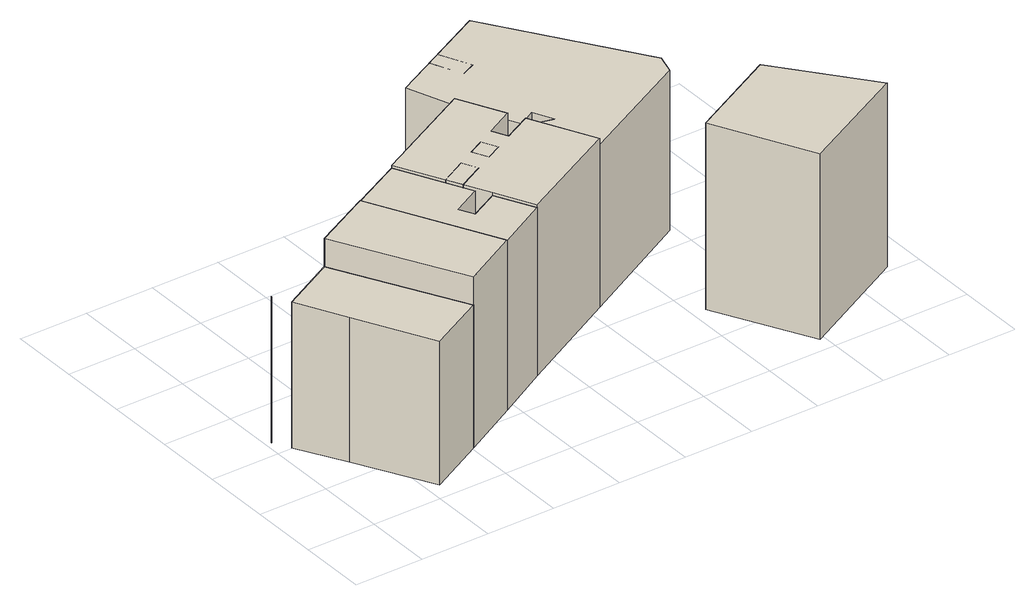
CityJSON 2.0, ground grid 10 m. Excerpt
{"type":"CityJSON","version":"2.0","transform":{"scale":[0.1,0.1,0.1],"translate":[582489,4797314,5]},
"CityObjects":{
"building1":{"type":"Building","children":["building1-1"],"geometry":[{"type":"MultiSurface","lod":"1","boundaries":[[[0,1,2,3]],[[1,4,5,2]],[[4,6,7,5]],[[6,8,9,7]],[[8,0,3,9]],[[10,11,12,13]],[[8,6,4,1,0]]]}]},
"building1-1":{"type":"BuildingPart","attributes":{"name":"8297035_P","measuredHeight":20.89},"parents":["building1"],"geometry":[{"type":"MultiSurface","lod":"2","boundaries":[[[0,1,2,3]],[[1,4,5,2]],[[4,6,7,5]],[[6,8,9,7]],[[8,0,3,9]],[[10,11,12,13]],[[8,6,4,1,0]]],"semantics":{"surfaces":[{"type":"WallSurface"},{"type":"RoofSurface"}],"values":[0,0,0,0,0,0,1]}}]},
"building2":{"type":"Building","children":["building2-1"],"geometry":[{"type":"MultiSurface","lod":"1","boundaries":[[[14,15,16,5]],[[15,17,18,16]],[[17,19,7,18]],[[19,14,5,7]],[[14,20,5]],[[19,17,15,14]]]}]},
"building2-1":{"type":"BuildingPart","attributes":{"name":"8297010_P","measuredHeight":24.78},"parents":["building2"],"geometry":[{"type":"MultiSurface","lod":"2","boundaries":[[[14,15,16,5]],[[15,17,18,16]],[[17,19,7,18]],[[19,14,5,7]],[[14,20,5]],[[19,17,15,14]]],"semantics":{"surfaces":[{"type":"WallSurface"},{"type":"RoofSurface"}],"values":[0,0,0,0,0,1]}}]},
"building3":{"type":"Building","children":["building3-1"],"geometry":[{"type":"MultiSurface","lod":"1","boundaries":[[[21,22,23,16]],[[22,24,25,23]],[[24,26,27,25]],[[26,28,29,27]],[[28,30,31,29]],[[30,32,33,31]],[[32,34,18,33]],[[34,21,16,18]],[[34,32,30,28,26,24,22,21]]]}]},
"building3-1":{"type":"BuildingPart","attributes":{"name":"8297005_P","measuredHeight":24.49},"parents":["building3"],"geometry":[{"type":"MultiSurface","lod":"2","boundaries":[[[21,22,23,16]],[[22,24,25,23]],[[24,26,27,25]],[[26,28,29,27]],[[28,30,31,29]],[[30,32,33,31]],[[32,34,18,33]],[[34,21,16,18]],[[34,32,30,28,26,24,22,21]]],"semantics":{"surfaces":[{"type":"WallSurface"},{"type":"RoofSurface"}],"values":[0,0,0,0,0,0,0,0,1]}}]},
"building4":{"type":"Building","children":["building4-1"],"geometry":[{"type":"MultiSurface","lod":"1","boundaries":[[[35,36,23,37]],[[36,38,39,23]],[[38,40,41,39]],[[40,42,43,41]],[[42,44,45,43]],[[44,46,47,45]],[[46,48,49,47]],[[48,50,33,49]],[[50,35,37,33]],[[50,48,46,44,42,40,38,36,35]]]}]},
"building4-1":{"type":"BuildingPart","attributes":{"name":"8297013_P","measuredHeight":24.67},"parents":["building4"],"geometry":[{"type":"MultiSurface","lod":"2","boundaries":[[[35,36,23,37]],[[36,38,39,23]],[[38,40,41,39]],[[40,42,43,41]],[[42,44,45,43]],[[44,46,47,45]],[[46,48,49,47]],[[48,50,33,49]],[[50,35,37,33]],[[51,52,53,54]],[[52,55,56,53]],[[55,57,58,56]],[[57,51,54,58]],[[59,60,61,62]],[[60,63,64,61]],[[63,65,66,64]],[[65,59,62,66]],[[50,48,46,44,42,40,38,36,35],[57,55,52,51],[65,63,60,59]]],"semantics":{"surfaces":[{"type":"WallSurface"},{"type":"RoofSurface"}],"values":[0,0,0,0,0,0,0,0,0,0,0,0,0,0,0,0,0,1]}}]},
"building5":{"type":"Building","children":["building5-1"],"geometry":[{"type":"MultiSurface","lod":"1","boundaries":[[[67,68,69,39]],[[68,70,71,69]],[[70,72,73,71]],[[72,74,75,73]],[[74,76,49,75]],[[76,77,47,49]],[[77,78,79,47]],[[78,80,81,79]],[[80,82,83,81]],[[82,67,39,83]],[[82,80,78,77,76,74,72,70,68,67]]]}]},
"building5-1":{"type":"BuildingPart","attributes":{"name":"8297011_P","measuredHeight":23.29},"parents":["building5"],"geometry":[{"type":"MultiSurface","lod":"2","boundaries":[[[67,68,69,39]],[[68,70,71,69]],[[70,72,73,71]],[[72,74,75,73]],[[74,76,49,75]],[[76,77,47,49]],[[77,78,79,47]],[[78,80,81,79]],[[80,82,83,81]],[[82,67,39,83]],[[84,85,86,87]],[[85,88,89,86]],[[88,90,91,89]],[[90,84,87,91]],[[82,80,78,77,76,74,72,70,68,67],[90,88,85,84]]],"semantics":{"surfaces":[{"type":"WallSurface"},{"type":"RoofSurface"}],"values":[0,0,0,0,0,0,0,0,0,0,0,0,0,0,1]}}]},
"building6":{"type":"Building","children":["building6-1"],"geometry":[{"type":"MultiSurface","lod":"1","boundaries":[[[92,93,94,95]],[[93,96,97,94]],[[96,98,99,97]],[[98,92,95,99]],[[98,96,93,92]]]}]},
"building6-1":{"type":"BuildingPart","attributes":{"name":"8297032_P","measuredHeight":26.8},"parents":["building6"],"geometry":[{"type":"MultiSurface","lod":"2","boundaries":[[[92,93,94,95]],[[93,96,97,94]],[[96,98,99,97]],[[98,92,95,99]],[[98,96,93,92]]],"semantics":{"surfaces":[{"type":"WallSurface"},{"type":"RoofSurface"}],"values":[0,0,0,0,1]}}]}
},
"vertices":[
[58,131,221],[22,201,221],[22,201,9],[58,131,11],[102,243,221],[102,243,11],[198,64,221],[198,64,14],[115,20,221],[115,20,13],[9,226,221],[9,225,221],[9,225,9],[9,226,9],
[102,243,262],[189,288,262],[189,288,14],[281,108,262],[281,108,15],[198,64,262],[102,243,12],
[189,288,261],[265,327,261],[265,327,17],[317,224,261],[317,224,17],[275,202,261],[275,202,16],[286,181,261],[286,181,16],[328,203,261],[328,203,17],[356,148,261],[356,148,17],[281,108,261],
[328,204,265],[265,327,265],[328,204,17],[418,406,265],[418,406,21],[451,340,265],[451,340,20],[410,319,265],[410,319,20],[421,297,265],[421,297,20],[462,318,265],[462,318,20],[508,227,265],[508,227,20],[356,148,265],
[310,239,265],[348,259,265],[348,259,18],[310,239,17],[337,281,265],[337,281,18],[299,261,265],[299,261,17],[385,306,265],[362,294,265],[362,294,18],[385,306,19],[373,272,265],[373,272,18],[396,284,265],[396,284,19],
[418,406,255],[393,474,255],[393,474,20],[548,553,255],[548,553,25],[687,345,255],[687,345,23],[679,316,255],[679,316,23],[508,227,255],[462,318,255],[499,308,255],[499,308,21],[485,337,255],[485,337,21],[460,323,255],[460,323,20],
[450,503,255],[470,458,255],[470,458,22],[450,503,22],[491,468,255],[491,468,22],[470,513,255],[470,513,22],
[610,146,291],[743,215,291],[743,215,24],[610,146,20],[844,89,291],[844,89,24],[681,5,291],[681,5,22]
]}
